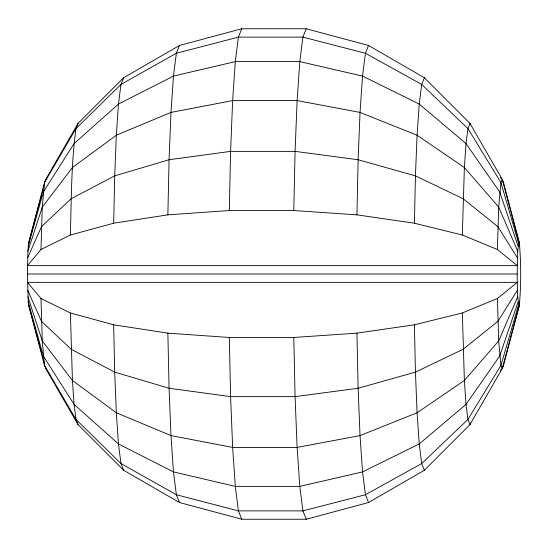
<?xml version="1.0" encoding="UTF-8"?>
<svg xmlns="http://www.w3.org/2000/svg" width="548" height="548" viewBox="0 0 548 548"><rect width="100%" height="100%" fill="white"/><g stroke="black" fill="none" stroke-linecap="round" stroke-linejoin="round"><path stroke-width="0.82" d="M27.4 274L27.9 251.169L28.66 242.812L44.498 182.566L45.785 179.34L78.028 123.416L123.629 77.754L179.47 45.47L241.757 28.756L306.243 28.756L368.53 45.47L424.371 77.754L469.972 123.416L502.215 179.34L503.502 182.566L519.34 242.812C521.141 263.519 521.141 284.481 519.34 305.188L503.502 365.434L502.215 368.66L469.972 424.584L424.371 470.246L368.53 502.53L306.243 519.244L241.757 519.244L179.47 502.53L123.629 470.246L78.028 424.584L45.785 368.66L44.498 365.434L28.66 305.188L28.249 301.962L27.4 274L517.209 274L517.702 251.169L518.901 241.716L502.215 179.34L500.927 182.566L498.694 207.069L497.406 249.498L517.264 265.643L27.455 265.643L40.984 249.498L70.384 235.024L113.662 223.207L167.866 214.85L229.311 210.528L293.79 210.528L356.926 214.85L414.411 223.207L462.327 235.024L497.406 249.498M40.984 249.498L42.271 207.069L44.498 182.566L75.98 128.547L78.028 123.416M70.384 235.024C71.377 199.513 71.199 163.811 75.98 128.547L120.957 84.447L176.36 53.259L238.421 37.113L302.907 37.113L365.42 53.259L421.707 84.447L467.924 128.547L500.927 182.566L518.463 242.812M113.662 223.207L114.696 175.881L116.334 135.233L118.471 104.052L120.957 84.447L123.629 77.754M167.866 214.85L169.072 159.735L170.976 112.409L173.463 76.09L176.36 53.259L179.47 45.47M229.311 210.528L230.598 151.378L232.647 100.585L235.311 61.616L238.421 37.113L241.757 28.756M293.79 210.528L295.077 151.378L297.126 100.585L299.797 61.616L302.907 37.113L306.243 28.756M356.926 214.85L358.125 159.735L360.036 112.409L362.523 76.09L365.42 53.259L368.53 45.47M414.411 223.207L415.439 175.881L417.083 135.233L419.22 104.052L421.707 84.447L424.371 77.754M462.327 235.024L464.375 167.524L466.012 143.59L467.924 128.547L469.972 123.416L470.554 124.882M503.701 363.858L503.502 365.434L502.221 367.626M37.442 210.528L28.66 242.812M37.88 208.884L39.641 202.322M40.079 200.678L41.833 194.115M42.271 192.471L42.929 190.012M43.374 188.368L44.032 185.909M45.347 180.984L45.785 179.34M519.34 305.188L502.215 368.66L500.927 365.434L498.694 340.931L497.406 298.502L517.264 282.357L517.209 274M28.249 246.038L43.299 192.019L74.069 143.59L118.471 104.052L173.463 76.09L235.311 61.616L299.797 61.616L362.523 76.09L419.22 104.052L466.012 143.59L499.728 192.019L518.052 246.038M518.155 307.688L518.84 305.236M519.299 303.599L519.751 301.962M518.463 305.188L500.927 365.434L467.924 419.453L421.707 463.553L365.42 494.741L302.907 510.887L238.421 510.887L176.36 494.741L120.957 463.553L75.98 419.453L44.498 365.434L42.271 340.931L40.984 298.502L27.455 282.357L517.264 282.357L517.702 296.831L518.901 306.284M27.9 251.169L42.271 207.069L72.432 167.524L116.334 135.233L170.976 112.409L232.647 100.585L297.126 100.585L360.036 112.409L417.083 135.233L464.375 167.524L498.694 207.069L517.702 251.169M518.052 301.962L499.728 355.981L466.012 404.41L419.22 443.949L362.523 471.91L299.797 486.384L235.311 486.384L173.463 471.91L118.471 443.949L74.069 404.41L43.299 355.981L28.249 301.962M470.554 423.118L469.972 424.584L467.924 419.453L466.012 404.41L464.375 380.476L462.327 312.976L497.406 298.502M517.702 296.831L498.694 340.931L464.375 380.476L417.083 412.767L360.036 435.591L297.126 447.415L232.647 447.415L170.976 435.591L116.334 412.767L72.432 380.476L42.271 340.931L27.9 296.831M27.626 257.855L41.477 226.673L71.172 198.712L114.696 175.881L169.072 159.735L230.598 151.378L295.077 151.378L358.125 159.735L415.439 175.881L463.115 198.712L497.906 226.673L517.435 257.855M500.523 370.544L501.372 369.085M517.435 290.145L497.906 321.327L463.115 349.288L415.439 372.119L358.125 388.265L295.077 396.622L230.598 396.622L169.072 388.265L114.696 372.119L71.172 349.288L41.477 321.327L27.626 290.145M40.984 298.502L70.384 312.976L113.662 324.793L167.866 333.15L229.311 337.472L293.79 337.472L356.926 333.15L414.411 324.793L462.327 312.976M500.523 177.456L501.372 178.915M502.221 180.374L503.502 182.566L503.701 184.142M518.901 241.716L519.34 242.812M424.371 470.246L421.707 463.553L419.22 443.949L417.083 412.767L415.439 372.119L414.411 324.793M368.53 502.53L365.42 494.741L362.523 471.91L360.036 435.591L358.125 388.265L356.926 333.15M306.243 519.244L302.907 510.887L299.797 486.384L297.126 447.415L295.077 396.622L293.79 337.472M241.757 519.244L238.421 510.887L235.311 486.384L232.647 447.415L230.598 396.622L229.311 337.472M179.47 502.53L176.36 494.741L173.463 471.91L170.976 435.591L169.072 388.265L167.866 333.15M123.629 470.246L120.957 463.553L118.471 443.949L116.334 412.767L114.696 372.119L113.662 324.793M78.028 424.584L75.98 419.453L74.069 404.41L72.432 380.476L70.384 312.976M28.66 305.188L37.442 337.472M518.155 240.312L518.84 242.764M519.299 244.401L519.751 246.038M37.88 339.116L39.641 345.678M40.079 347.322L41.833 353.885M42.271 355.529L42.929 357.988M43.374 359.632L44.032 362.091M45.347 367.016L45.785 368.66"/></g></svg>
